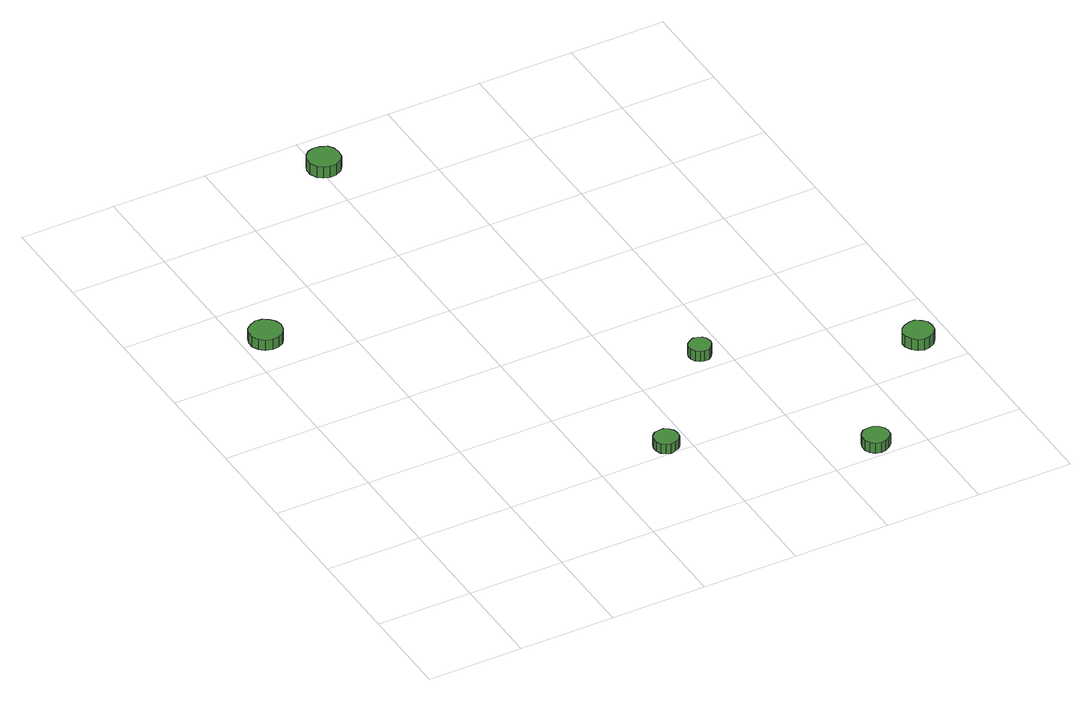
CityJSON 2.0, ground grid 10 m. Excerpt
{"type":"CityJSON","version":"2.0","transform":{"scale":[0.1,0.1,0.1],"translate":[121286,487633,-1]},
"CityObjects":{
"tree1":{"type":"SolitaryVegetationObject","attributes":{"function":"something"},"geometry":[{"type":"MultiSurface","lod":"1","boundaries":[[[0,1,2,3,4,5,6,7,8,9,10,11,12,13,14]],[[15,16,17,18,19,20,21,22,23,24,25,26,27,28,29]],[[0,29,28,1]],[[1,28,27,2]],[[2,27,26,3]],[[3,26,25,4]],[[4,25,24,5]],[[5,24,23,6]],[[6,23,22,7]],[[7,22,21,8]],[[8,21,20,9]],[[9,20,19,10]],[[10,19,18,11]],[[11,18,17,12]],[[12,17,16,13]],[[13,16,15,14]],[[14,15,29,0]]]}]},
"tree2":{"type":"SolitaryVegetationObject","attributes":{"function":"something"},"geometry":[{"type":"MultiSurface","lod":"1","boundaries":[[[30,31,32,33,34,35,36,37,38,39,40,41,42,43,44]],[[45,46,47,48,49,50,51,52,53,54,55,56,57,58,59]],[[30,59,58,31]],[[31,58,57,32]],[[32,57,56,33]],[[33,56,55,34]],[[34,55,54,35]],[[35,54,53,36]],[[36,53,52,37]],[[37,52,51,38]],[[38,51,50,39]],[[39,50,49,40]],[[40,49,48,41]],[[41,48,47,42]],[[42,47,46,43]],[[43,46,45,44]],[[44,45,59,30]]]}]},
"tree3":{"type":"SolitaryVegetationObject","attributes":{"function":"something"},"geometry":[{"type":"MultiSurface","lod":"1","boundaries":[[[60,61,62,63,64,65,66,67,68,69,70,71,72,73,74]],[[75,76,77,78,79,80,81,82,83,84,85,86,87,88,89]],[[60,89,88,61]],[[61,88,87,62]],[[62,87,86,63]],[[63,86,85,64]],[[64,85,84,65]],[[65,84,83,66]],[[66,83,82,67]],[[67,82,81,68]],[[68,81,80,69]],[[69,80,79,70]],[[70,79,78,71]],[[71,78,77,72]],[[72,77,76,73]],[[73,76,75,74]],[[74,75,89,60]]]}]},
"tree4":{"type":"SolitaryVegetationObject","attributes":{"function":"something"},"geometry":[{"type":"MultiSurface","lod":"1","boundaries":[[[90,91,92,93,94,95,96,97,98,99,100,101,102,103,104]],[[105,106,107,108,109,110,111,112,113,114,115,116,117,118,119]],[[90,119,118,91]],[[91,118,117,92]],[[92,117,116,93]],[[93,116,115,94]],[[94,115,114,95]],[[95,114,113,96]],[[96,113,112,97]],[[97,112,111,98]],[[98,111,110,99]],[[99,110,109,100]],[[100,109,108,101]],[[101,108,107,102]],[[102,107,106,103]],[[103,106,105,104]],[[104,105,119,90]]]}]},
"tree5":{"type":"SolitaryVegetationObject","attributes":{"function":"something"},"geometry":[{"type":"MultiSurface","lod":"1","boundaries":[[[120,121,122,123,124,125,126,127,128,129,130,131,132,133,134]],[[135,136,137,138,139,140,141,142,143,144,145,146,147,148,149]],[[120,149,148,121]],[[121,148,147,122]],[[122,147,146,123]],[[123,146,145,124]],[[124,145,144,125]],[[125,144,143,126]],[[126,143,142,127]],[[127,142,141,128]],[[128,141,140,129]],[[129,140,139,130]],[[130,139,138,131]],[[131,138,137,132]],[[132,137,136,133]],[[133,136,135,134]],[[134,135,149,120]]]}]},
"tree6":{"type":"SolitaryVegetationObject","attributes":{"function":"something"},"geometry":[{"type":"MultiSurface","lod":"1","boundaries":[[[150,151,152,153,154,155,156,157,158,159,160,161,162,163,164]],[[165,166,167,168,169,170,171,172,173,174,175,176,177,178,179]],[[150,179,178,151]],[[151,178,177,152]],[[152,177,176,153]],[[153,176,175,154]],[[154,175,174,155]],[[155,174,173,156]],[[156,173,172,157]],[[157,172,171,158]],[[158,171,170,159]],[[159,170,169,160]],[[160,169,168,161]],[[161,168,167,162]],[[162,167,166,163]],[[163,166,165,164]],[[164,165,179,150]]]}]}
},
"vertices":[
[40,442,21],[38,449,21],[34,454,21],[28,458,21],[21,459,21],[14,456,21],[9,452,21],[6,445,21],[6,438,21],[9,432,21],[14,427,21],[21,425,21],[28,426,21],[34,429,21],[38,435,21],[38,435,9],[34,429,9],[28,426,9],[21,425,9],[14,427,9],[9,432,9],[6,438,9],[6,445,9],[9,452,9],[14,456,9],[21,459,9],[28,458,9],[34,454,9],[38,449,9],[40,442,9],
[289,112,18],[288,117,18],[285,121,18],[280,124,18],[275,124,18],[270,123,18],[266,119,18],[264,114,18],[264,109,18],[266,104,18],[270,101,18],[275,99,18],[280,100,18],[285,102,18],[288,106,18],[288,106,7],[285,102,7],[280,100,7],[275,99,7],[270,101,7],[266,104,7],[264,109,7],[264,114,7],[266,119,7],[270,123,7],[275,124,7],[280,124,7],[285,121,7],[288,117,7],[289,112,7],
[222,656,19],[221,663,19],[217,669,19],[210,672,19],[203,673,19],[197,671,19],[192,666,19],[189,660,19],[189,653,19],[192,646,19],[197,642,19],[203,640,19],[210,640,19],[217,644,19],[221,649,19],[221,649,6],[217,644,6],[210,640,6],[203,640,6],[197,642,6],[192,646,6],[189,653,6],[189,660,6],[192,666,6],[197,671,6],[203,673,6],[210,672,6],[217,669,6],[221,663,6],[222,656,6],
[386,221,20],[385,226,20],[382,230,20],[378,232,20],[373,233,20],[369,231,20],[365,228,20],[363,224,20],[363,219,20],[365,214,20],[369,211,20],[373,210,20],[378,210,20],[382,213,20],[385,217,20],[385,217,8],[382,213,8],[378,210,8],[373,210,8],[369,211,8],[365,214,8],[363,219,8],[363,224,8],[365,228,8],[369,231,8],[373,233,8],[378,232,8],[382,230,8],[385,226,8],[386,221,8],
[466,16,19],[465,21,19],[461,26,19],[456,29,19],[451,29,19],[445,28,19],[441,24,19],[439,19,19],[439,13,19],[441,8,19],[445,4,19],[451,2,19],[456,3,19],[461,6,19],[465,10,19],[465,10,7],[461,6,7],[456,3,7],[451,2,7],[445,4,7],[441,8,7],[439,13,7],[439,19,7],[441,24,7],[445,28,7],[451,29,7],[456,29,7],[461,26,7],[465,21,7],[466,16,7],
[583,140,20],[582,146,20],[578,151,20],[572,155,20],[566,155,20],[560,153,20],[555,149,20],[552,143,20],[552,137,20],[555,131,20],[560,126,20],[566,124,20],[572,125,20],[578,128,20],[582,133,20],[582,133,7],[578,128,7],[572,125,7],[566,124,7],[560,126,7],[555,131,7],[552,137,7],[552,143,7],[555,149,7],[560,153,7],[566,155,7],[572,155,7],[578,151,7],[582,146,7],[583,140,7]
]}
